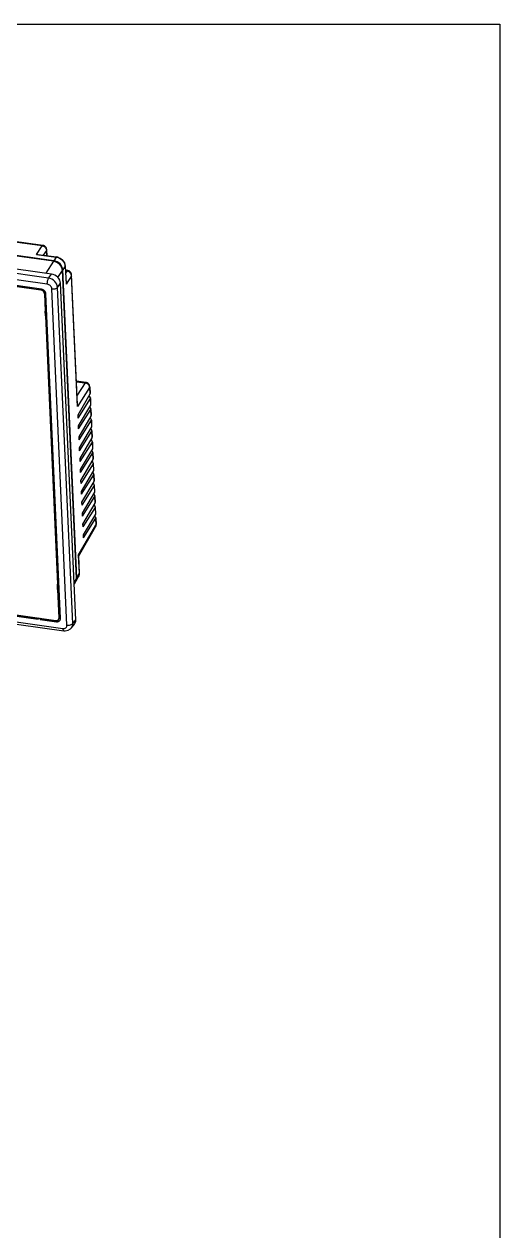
# Model space of a CAD drawing. Header units: millimetres. Extents: x -2 to 1186, y 0 to 841.
# Drawn here: x 978 to 1186, y 314 to 841 of the extents above; entities that cross this region are included whole.
import ezdxf

# ---------------------------------------------------------------- set-up
doc = ezdxf.new("R2010")
doc.units = ezdxf.units.MM
doc.header["$LTSCALE"] = 65.395
doc.layers.get('0').update_dxf_attribs({"linetype": 'CONTINUOUS'})
doc.layers.add('11_COMPONENTS', color=7, linetype='CONTINUOUS')

msp = doc.modelspace()

# ---------------------------------------------------------------- linework, layer by layer
at = {"color": 0}
for p, q in [((-2, 841), (1186, 841)), ((1186, 841), (1186, 0))]:
    msp.add_line(p, q, dxfattribs=at)
at = {"layer": '11_COMPONENTS', "color": 7, "linetype": 'Continuous'}
for p, q in [((988.9458, 729.9885), (776.9206, 759.8736)), ((990.2347, 731.8049), (777.9743, 761.7233)), ((988.3879, 727.3261), (776.3627, 757.2112)), ((985.7855, 725.2196), (779.1898, 754.3395)), ((779.3819, 753.9754), (985.6945, 724.8954)), ((985.6188, 724.7843), (779.3061, 753.8642)), ((986.1669, 744.0637), (952.4673, 748.8137)), ((986.5011, 744.2808), (953.6968, 748.9046)), ((983.7232, 740.4195), (986.1669, 744.0637)), ((991.08, 737.375), (952.0209, 742.8804)), ((991.229, 737.6039), (952.1863, 743.107)), ((983.7232, 740.4195), (992.2768, 739.2138)), ((984.2761, 740.4076), (992.3603, 739.2681)), ((986.7806, 740.0546), (988.1252, 742.0599)), ((988.1252, 742.0599), (988.2199, 742.39)), ((988.2249, 739.851), (988.1252, 742.0599)), ((988.3352, 739.8355), (988.2199, 742.3906)), ((992.2768, 739.2138), (991.229, 737.6039)), ((992.3603, 739.2681), (992.2768, 739.2138)), ((992.9217, 739.1506), (992.3603, 739.2679)), ((991.08, 737.375), (987.6884, 732.1638)), ((993.0236, 730.3365), (995.0072, 733.3843)), ((1001.0762, 598.8901), (995.0072, 733.3843)), ((996.204, 735.2231), (995.1562, 733.6132)), ((1001.2238, 599.1492), (995.1562, 733.6132)), ((996.2261, 735.3038), (996.1566, 735.852)), ((996.2264, 735.3037), (996.204, 735.2231)), ((996.204, 735.2231), (996.5578, 727.3838)), ((996.2264, 735.3038), (996.5678, 727.7378)), ((997.3035, 733.3101), (996.31, 733.4501)), ((996.9635, 733.085), (996.3224, 733.1754)), ((996.9635, 733.085), (996.3685, 732.1546)), ((988.9458, 729.9885), (990.2347, 731.8049)), ((992.8731, 725.9978), (994.1619, 727.8143)), ((1000.8, 580.707), (994.1619, 727.8143)), ((998.9329, 731.0976), (996.5578, 727.3838)), ((996.5677, 727.7401), (996.5578, 727.3838)), ((998.9329, 731.0976), (999.0223, 731.4198)), ((1001.5094, 673.9985), (998.9329, 731.0976)), ((1001.575, 674.8492), (999.0223, 731.4198)), ((985.6945, 724.8954), (985.6188, 724.7843)), ((987.1681, 723.398), (987.0924, 723.2868)), ((987.0924, 723.2868), (987.4399, 715.5856)), ((987.1681, 723.398), (993.564, 581.6598)), ((994.1539, 581.3118), (987.7503, 723.223)), ((996.9799, 578.4392), (990.3515, 725.3307)), ((999.5014, 579.1062), (992.8731, 725.9978)), ((987.4399, 715.5856), (987.4498, 715.6001)), ((987.5435, 713.5233), (987.4498, 715.6001)), ((987.527, 713.4991), (987.5435, 713.5233)), ((987.527, 713.4991), (992.8139, 596.3359)), ((1001.1275, 684.7653), (1004.9078, 684.2325)), ((1005.2434, 684.4494), (1001.1294, 685.0293)), ((1004.9078, 684.2325), (1001.3951, 678.8353)), ((1006.8714, 682.2371), (1001.5094, 673.9985)), ((1006.9609, 682.5578), (1006.8714, 682.2371)), ((1006.8714, 682.2371), (1007.0053, 679.2695)), ((1006.9608, 682.5593), (1007.0943, 679.6012)), ((1007.0053, 679.2695), (1001.6595, 670.18)), ((1007.0886, 677.4257), (1001.7181, 668.8821)), ((1007.0941, 679.6027), (1007.0053, 679.2695)), ((1007.1782, 677.7397), (1007.0886, 677.4257)), ((1007.0886, 677.4257), (1007.2201, 674.5103)), ((1007.1923, 677.4304), (1007.3091, 674.842)), ((1001.6595, 670.18), (1001.7181, 668.8821)), ((1007.2201, 674.5103), (1001.8743, 665.4208)), ((1007.3033, 672.6665), (1001.9328, 664.1228)), ((1007.4349, 669.7511), (1002.089, 660.6616)), ((1007.3089, 674.8435), (1007.2201, 674.5103)), ((1007.3929, 672.9805), (1007.3033, 672.6665)), ((1007.3033, 672.6665), (1007.4349, 669.7511)), ((1007.407, 672.6712), (1007.5238, 670.0828)), ((1007.5236, 670.0843), (1007.4349, 669.7511)), ((1001.8743, 665.4208), (1001.9328, 664.1228)), ((1007.5181, 667.9073), (1002.1476, 659.3636)), ((1007.6496, 664.9919), (1002.3038, 655.9024)), ((1007.6077, 668.2213), (1007.5181, 667.9073)), ((1007.5181, 667.9073), (1007.6496, 664.9919)), ((1007.6218, 667.912), (1007.7386, 665.3235)), ((1007.7384, 665.3251), (1007.6496, 664.9919)), ((1002.089, 660.6616), (1002.1476, 659.3636)), ((1007.7328, 663.1481), (1002.3624, 654.6044)), ((1007.8644, 660.2327), (1002.5185, 651.1432)), ((1007.8225, 663.4621), (1007.7328, 663.1481)), ((1007.7328, 663.1481), (1007.8644, 660.2327)), ((1007.8365, 663.1527), (1007.9533, 660.5643)), ((1007.9531, 660.5659), (1007.8644, 660.2327)), ((1002.3038, 655.9024), (1002.3624, 654.6044)), ((1007.9476, 658.3888), (1002.5771, 649.8452)), ((1008.0791, 655.4734), (1002.7333, 646.3839)), ((1008.0372, 658.7029), (1007.9476, 658.3888)), ((1007.9476, 658.3888), (1008.0791, 655.4734)), ((1008.0513, 658.3935), (1008.1681, 655.8051)), ((1008.1679, 655.8067), (1008.0791, 655.4734)), ((1008.252, 653.9437), (1008.1623, 653.6296)), ((1002.5185, 651.1432), (1002.5771, 649.8452)), ((1008.1623, 653.6296), (1002.7919, 645.086)), ((1008.2939, 650.7142), (1002.9481, 641.6247)), ((1008.3771, 648.8704), (1003.0066, 640.3268)), ((1008.1623, 653.6296), (1008.2939, 650.7142)), ((1008.2661, 653.6343), (1008.3829, 651.0459)), ((1008.3827, 651.0474), (1008.2939, 650.7142)), ((1008.4667, 649.1844), (1008.3771, 648.8704)), ((1008.3771, 648.8704), (1008.5086, 645.955)), ((1008.4808, 648.8751), (1008.5976, 646.2867)), ((1002.7333, 646.3839), (1002.7919, 645.086)), ((1008.5086, 645.955), (1003.1628, 636.8655)), ((1008.5918, 644.1112), (1003.2214, 635.5675)), ((1008.5974, 646.2882), (1008.5086, 645.955)), ((1008.6815, 644.4252), (1008.5918, 644.1112)), ((1008.5918, 644.1112), (1008.7234, 641.1958)), ((1008.6956, 644.1159), (1008.8124, 641.5275)), ((1002.9481, 641.6247), (1003.0066, 640.3268)), ((1008.7234, 641.1958), (1003.3776, 632.1063)), ((1008.8066, 639.352), (1003.4361, 630.8083)), ((1008.8122, 641.529), (1008.7234, 641.1958)), ((1008.8962, 639.666), (1008.8066, 639.352)), ((1008.8066, 639.352), (1008.9382, 636.4366)), ((1008.9103, 639.3567), (1009.0271, 636.7682)), ((1003.1628, 636.8655), (1003.2214, 635.5675)), ((1008.9382, 636.4366), (1003.5923, 627.3471)), ((1009.0214, 634.5928), (1003.6509, 626.0491)), ((1009.0269, 636.7698), (1008.9382, 636.4366)), ((1009.111, 634.9068), (1009.0214, 634.5928)), ((1009.0214, 634.5928), (1009.1529, 631.6774)), ((1009.1251, 634.5974), (1009.2419, 632.009)), ((1003.3776, 632.1063), (1003.4361, 630.8083)), ((1009.1529, 631.6774), (1003.8071, 622.5879)), ((1009.2361, 629.8335), (1003.8656, 621.2899)), ((1009.2417, 632.0106), (1009.1529, 631.6774)), ((1009.3258, 630.1476), (1009.2361, 629.8335)), ((1009.2361, 629.8335), (1009.3677, 626.9181)), ((1009.3398, 629.8382), (1009.4566, 627.2498)), ((1003.5923, 627.3471), (1003.6509, 626.0491)), ((1003.8071, 622.5879), (1003.8656, 621.2899)), ((1009.3677, 626.9181), (1004.0218, 617.8286)), ((1009.4509, 625.0743), (1004.0804, 616.5307)), ((1009.4564, 627.2514), (1009.3677, 626.9181)), ((1009.5405, 625.3884), (1009.4509, 625.0743)), ((1009.4509, 625.0743), (1009.5861, 622.0781)), ((1009.5546, 625.079), (1009.6755, 622.4003)), ((1009.5861, 622.0781), (1009.6755, 622.4003)), ((1001.9082, 608.8121), (1009.5861, 622.0781)), ((1001.9517, 608.4243), (1009.4096, 621.3103)), ((1004.0218, 617.8286), (1004.0804, 616.5307)), ((783.1472, 606.8605), (995.1724, 576.9754)), ((793.7682, 607.8368), (984.3268, 580.9774)), ((793.933, 608.0784), (984.3909, 581.2332)), ((1001.9082, 608.8121), (1001.943, 608.6173)), ((1001.9082, 608.8121), (1002.262, 600.9717)), ((1001.9429, 608.6192), (1002.2844, 601.0523)), ((783.527, 605.8467), (995.5522, 575.9615)), ((835.6383, 602.524), (992.1416, 580.4647)), ((992.8139, 596.3359), (992.7974, 596.3117)), ((992.9029, 593.9754), (992.7974, 596.3117)), ((1001.0762, 598.8901), (1000.06, 597.1063)), ((1000.721, 597.3502), (1000.0983, 596.2572)), ((1001.9136, 599.4438), (1000.8681, 597.6085)), ((1002.262, 600.9717), (1001.2238, 599.1492)), ((1002.2844, 601.052), (1002.262, 600.9717)), ((1002.2728, 600.5962), (1002.2842, 601.052)), ((992.9029, 593.9754), (992.9358, 594.0237)), ((993.4981, 581.5632), (992.9358, 594.0237)), ((984.3851, 581.1922), (984.3268, 580.9774)), ((984.55, 581.4342), (984.3853, 581.1925)), ((985.4348, 581.086), (985.2701, 580.8444)), ((985.2701, 580.8444), (992.3453, 579.8471)), ((985.4348, 581.086), (992.51, 580.0888)), ((992.3453, 579.8471), (992.51, 580.0888)), ((993.564, 581.6598), (993.4981, 581.5632)), ((999.5014, 579.1062), (1000.8, 580.707)), ((998.8926, 577.1975), (1000.2011, 578.8104))]:
    msp.add_line(p, q, dxfattribs=at)
for points in [[(996.1566, 735.852), (995.7531, 736.9297), (995.0294, 737.8994), (994.0537, 738.6651), (992.9217, 739.1506)], [(1001.9141, 599.4448), (1002.0101, 599.6308), (1002.2728, 600.5962)], [(995.5526, 575.9616), (996.1893, 575.9223), (997.4221, 576.1513), (998.4674, 576.7618), (998.8939, 577.1992)]]:
    msp.add_lwpolyline(points, dxfattribs=at)
for centre, radius, start, end in [((985.8927, 741.9235), 2.1577, 76.025595, 82.700088), ((985.8515, 741.7609), 2.3254, 63.225459, 76.007413), ((986.2172, 742.2849), 2.0161, 64.11712, 81.902396), ((986.2212, 742.2999), 2.0008, 7.615452, 64.032195), ((986.2239, 742.3018), 1.9978, 2.528668, 7.570501), ((991.699, 735.042), 4.2117, 81.249118, 82.115142), ((993.0134, 735.084), 3.1936, 2.49746, 3.780221), ((996.6971, 730.9248), 2.1766, 76.219997, 82.970693), ((996.6578, 730.7664), 2.3398, 63.600818, 76.208282), ((997.022, 731.3223), 2.0076, 65.002612, 81.932196), ((997.0244, 731.3297), 1.9999, 2.592052, 64.974653), ((985.7712, 723.218), 1.3233, 7.130657, 15.905056), ((985.8667, 723.2311), 1.227, 2.605469, 7.079953), ((1004.6424, 682.0842), 2.1646, 76.224834, 82.955475), ((1004.6033, 681.9272), 2.3264, 63.484911, 76.210942), ((1004.9583, 682.4492), 2.0201, 66.988841, 81.888827), ((1004.9627, 682.4691), 2.0001, 2.542498, 66.881264), ((1007.6672, 622.3107), 2.0103, 353.147103, 2.584836), ((992.504, 581.4757), 0.9905, 325.722076, 332.598057), ((992.5698, 581.5723), 0.9905, 325.722076, 332.598057), ((992.4578, 581.6032), 1.1073, 348.160227, 357.601326), ((992.3933, 581.6067), 1.1719, 357.561198, 2.597549), ((992.828, 581.1955), 1.3213, 325.75261, 337.881152)]:
    msp.add_arc(centre, radius, start, end, dxfattribs=at)
for centre, major_axis, ratio, start_param, end_param in [((991.2317, 733.9123), (3.3083, -2.2489), 0.81198528, 6.8289145, 8.39849285), ((991.3807, 734.1412), (3.3083, -2.2489), 0.81198528, 6.8289145, 8.39849285), ((990.3864, 728.3422), (3.3083, -2.2489), 0.81198528, 0.54572919, 2.11530754), ((1005.1799, 677.6588), (1.9986, 0.0763), 0.48553423, 0.00480642, 0.82504486), ((1005.3947, 672.8996), (1.9986, 0.0763), 0.48553423, 0.00480642, 0.82504486), ((1005.6095, 668.1404), (1.9986, 0.0763), 0.48553423, 0.00480642, 0.82504486), ((1005.8242, 663.3812), (1.9986, 0.0763), 0.48553423, 0.00480642, 0.82504486), ((1006.039, 658.6219), (1.9986, 0.0763), 0.48553423, 0.00480642, 0.82504486), ((1006.2537, 653.8627), (1.9986, 0.0763), 0.48553423, 0.00480642, 0.82504486), ((1006.4685, 649.1035), (1.9986, 0.0763), 0.48553423, 0.00480642, 0.82504486), ((1006.6832, 644.3443), (1.9986, 0.0763), 0.48553423, 0.00480642, 0.82504486), ((1006.898, 639.5851), (1.9986, 0.0763), 0.48553423, 0.00480642, 0.82504486), ((1007.1127, 634.8258), (1.9986, 0.0763), 0.48553423, 0.00480642, 0.82504486), ((1007.3275, 630.0666), (1.9986, 0.0763), 0.48553423, 0.00480642, 0.82504486), ((1007.5423, 625.3074), (1.9986, 0.0763), 0.48553423, 0.00480642, 0.82504486), ((997.3003, 599.4265), (3.3058, -2.2601), 0.81023076, 6.34948341, 6.83041088), ((997.4479, 599.6856), (3.3058, -2.2601), 0.81023076, 6.30395095, 6.83041088), ((997.0241, 581.2434), (3.3058, -2.2601), 0.81023076, -0.06668376, 0.54722557)]:
    msp.add_ellipse(centre, major_axis=major_axis, ratio=ratio, start_param=start_param, end_param=end_param, dxfattribs=at)
for points, knots in [([(986.1669, 744.0637), (986.193, 744.0995), (986.2753, 744.2023), (986.4106, 744.2937), (986.5011, 744.2808)], [0, 0, 0, 0, 0.32618751, 1, 1, 1, 1]), ([(987.9588, 742.7527), (987.9071, 742.8669), (987.6534, 743.3121), (987.2433, 743.6635), (986.899, 743.837)], [0, 0, 0, 0, 0.24540961, 1, 1, 1, 1]), ([(988.1252, 742.0599), (988.1234, 742.1178), (988.1028, 742.3555), (988.0332, 742.5883), (987.9588, 742.7527)], [0, 0, 0, 0, 0.24312991, 1, 1, 1, 1]), ([(992.3398, 739.2046), (993.3216, 739.0535), (995.1618, 738.1065), (996.1383, 736.2307), (996.2001, 735.2945)], [0, 0, 0, 0, 0.51429697, 1, 1, 1, 1]), ([(997.3035, 733.31), (997.2765, 733.3139), (997.1322, 733.2991), (997.0294, 733.1768), (996.9635, 733.085)], [0, 0, 0, 0, 0.19401974, 1, 1, 1, 1]), ([(988.3879, 727.3261), (988.3657, 727.8187), (988.4404, 728.5541), (988.6764, 729.4386), (988.8451, 729.8309), (988.9458, 729.9885)], [0, 0, 0, 0, 0.53849435, 0.79574529, 1, 1, 1, 1]), ([(992.8731, 725.9978), (992.8228, 726.9506), (991.8214, 728.8657), (989.9493, 729.8365), (988.9458, 729.9885)], [0, 0, 0, 0, 0.48456754, 1, 1, 1, 1]), ([(998.7638, 731.7867), (998.7116, 731.9003), (998.4554, 732.3433), (998.0432, 732.691), (997.6981, 732.8622)], [0, 0, 0, 0, 0.24500746, 1, 1, 1, 1]), ([(998.9329, 731.0976), (998.9308, 731.1553), (998.9095, 731.392), (998.8389, 731.6235), (998.7638, 731.7867)], [0, 0, 0, 0, 0.24306419, 1, 1, 1, 1]), ([(987.0439, 723.5807), (986.9568, 723.8873), (986.5634, 724.4524), (985.9434, 724.7385), (985.6188, 724.7843)], [0, 0, 0, 0, 0.49302368, 1, 1, 1, 1]), ([(985.6945, 724.8954), (986.0719, 724.8422), (986.6234, 724.5522), (987.0613, 723.9374), (987.1602, 723.5739), (987.1681, 723.398)], [0, 0, 0, 0, 0.51073433, 0.7640751, 1, 1, 1, 1]), ([(987.5768, 723.9056), (987.4163, 724.2496), (986.898, 724.8561), (986.1647, 725.1661), (985.7855, 725.2196)], [0, 0, 0, 0, 0.49783244, 1, 1, 1, 1]), ([(987.7503, 723.223), (987.7477, 723.28), (987.7243, 723.5147), (987.6523, 723.7437), (987.5768, 723.9056)], [0, 0, 0, 0, 0.2420403, 1, 1, 1, 1]), ([(990.3515, 725.3307), (990.3302, 725.8088), (989.8351, 726.7744), (988.8908, 727.2551), (988.3879, 727.3261)], [0, 0, 0, 0, 0.48513468, 1, 1, 1, 1]), ([(990.3515, 725.3307), (990.846, 725.261), (991.592, 725.3015), (992.4369, 725.6118), (992.7668, 725.8574), (992.8731, 725.9978)], [0, 0, 0, 0, 0.5565935, 0.80377979, 1, 1, 1, 1]), ([(1005.2417, 684.4496), (1005.2152, 684.4533), (1005.0744, 684.4394), (1004.9728, 684.3214), (1004.9078, 684.2325)], [0, 0, 0, 0, 0.19517099, 1, 1, 1, 1]), ([(1006.7044, 682.9291), (1006.6526, 683.0431), (1006.398, 683.4875), (1005.9867, 683.837), (1005.6419, 684.0089)], [0, 0, 0, 0, 0.24530385, 1, 1, 1, 1]), ([(1006.8714, 682.2371), (1006.8657, 682.4138), (1006.8183, 682.6522), (1006.7298, 682.8733), (1006.7044, 682.9291)], [0, 0, 0, 0, 0.74246027, 1, 1, 1, 1]), ([(1009.5861, 622.0781), (1009.5898, 622.0103), (1009.5868, 621.7455), (1009.508, 621.4807), (1009.4096, 621.3103)], [0, 0, 0, 0, 0.25655186, 1, 1, 1, 1]), ([(1002.262, 600.9717), (1002.2684, 600.8363), (1002.2598, 600.3099), (1002.1055, 599.7841), (1001.9136, 599.4438)], [0, 0, 0, 0, 0.25761284, 1, 1, 1, 1]), ([(985.2701, 580.8444), (985.2612, 581.041), (985.0126, 581.3262), (984.6153, 581.3731), (984.4347, 581.2654), (984.3851, 581.1922)], [0, 0, 0, 0, 0.51036884, 0.77063239, 1, 1, 1, 1]), ([(985.4348, 581.086), (985.4334, 581.1186), (985.41, 581.2554), (985.3254, 581.3778), (985.2455, 581.4463)], [0, 0, 0, 0, 0.23651603, 1, 1, 1, 1]), ([(992.1416, 580.4647), (992.3692, 580.4326), (992.7248, 580.4596), (993.1156, 580.6754), (993.2639, 580.8318), (993.3225, 580.9178)], [0, 0, 0, 0, 0.52096345, 0.7641966, 1, 1, 1, 1]), ([(992.3453, 579.8471), (992.6489, 579.8044), (993.2615, 579.8448), (993.7634, 580.2218), (993.9202, 580.4519)], [0, 0, 0, 0, 0.52402689, 1, 1, 1, 1]), ([(992.51, 580.0888), (992.7662, 580.0527), (993.2778, 580.0723), (993.7356, 580.3184), (993.9072, 580.483)], [0, 0, 0, 0, 0.52104534, 1, 1, 1, 1]), ([(993.3834, 581.0198), (993.4044, 581.0604), (993.4788, 581.2317), (993.5044, 581.4227), (993.4981, 581.5632)], [0, 0, 0, 0, 0.24548949, 1, 1, 1, 1]), ([(995.1724, 576.9754), (995.4088, 576.942), (995.8804, 576.9539), (996.5082, 577.246), (996.919, 577.7815), (996.9897, 578.2221), (996.9799, 578.4392)], [0, 0, 0, 0, 0.26910868, 0.51745078, 0.75517535, 1, 1, 1, 1]), ([(995.1724, 576.9754), (995.1785, 576.8401), (995.2033, 576.5914), (995.278, 576.2431), (995.4235, 575.9798), (995.5522, 575.9615)], [0, 0, 0, 0, 0.36169045, 0.65280745, 1, 1, 1, 1]), ([(996.9799, 578.4392), (997.4744, 578.3695), (998.2204, 578.4099), (999.0653, 578.7203), (999.3952, 578.9659), (999.5014, 579.1062)], [0, 0, 0, 0, 0.55659371, 0.80377991, 1, 1, 1, 1]), ([(998.8936, 577.1987), (999.1032, 577.4572), (999.4313, 578.072), (999.5144, 578.7608), (999.5014, 579.1062)], [0, 0, 0, 0, 0.49050466, 1, 1, 1, 1])]:
    msp.add_open_spline(points, degree=3, knots=knots, dxfattribs=at)
for points in [[(983.7232, 740.4195), (983.9082, 740.4355), (984.0962, 740.433), (984.2801, 740.407)], [(1001.5748, 674.8548), (1001.5878, 674.5688), (1001.5644, 674.2795), (1001.5094, 673.9985)], [(1009.4096, 621.3103), (1009.5432, 621.5418), (1009.6312, 621.8055), (1009.6631, 622.0709)], [(984.6498, 581.5298), (984.6107, 581.5052), (984.5757, 581.4721), (984.5498, 581.4339)], [(993.5415, 581.376), (993.5226, 581.2862), (993.4915, 581.198), (993.4493, 581.1164)], [(994.052, 580.698), (994.1301, 580.8902), (994.1633, 581.1046), (994.1539, 581.3118)]]:
    msp.add_open_spline(points, degree=3, dxfattribs=at)

doc.saveas('drawing.dxf')
